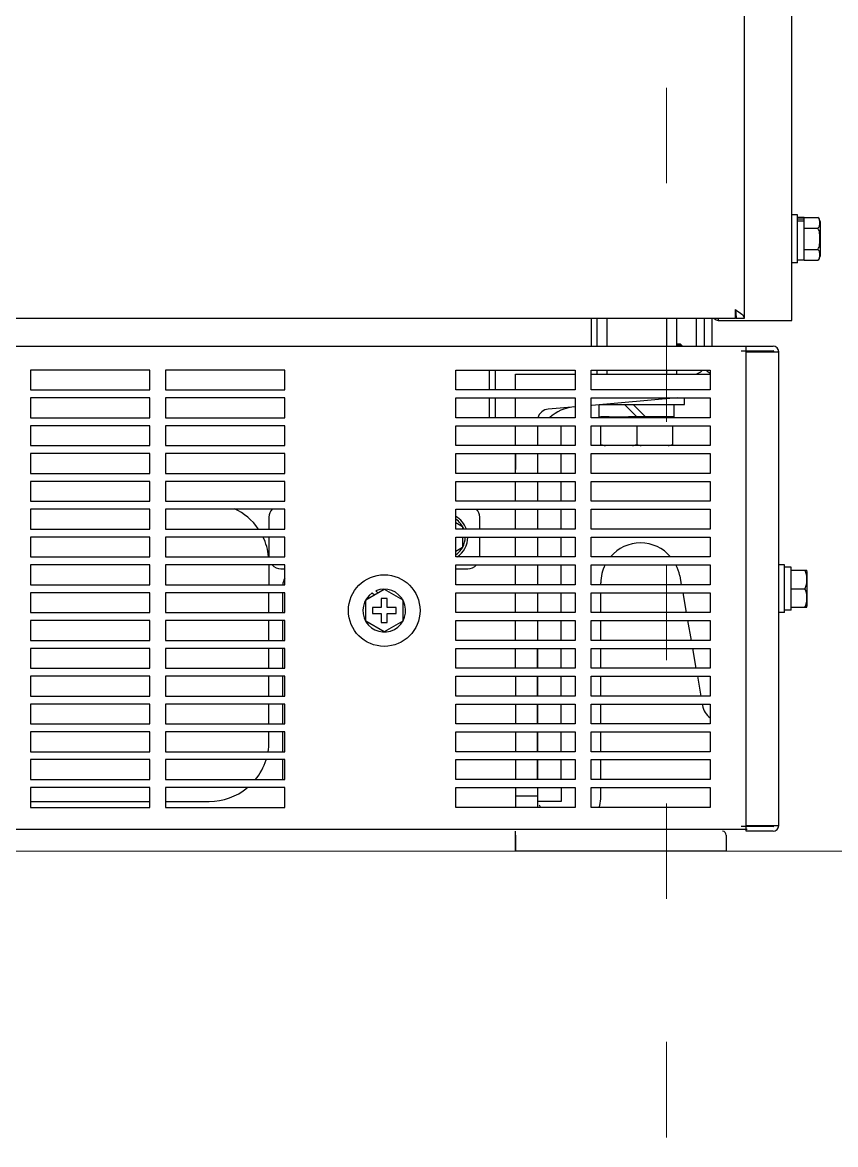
# Model space of a CAD drawing. Header units: millimetres. Extents: x 55614 to 110757, y -66981 to -47484.
# Drawn here: x 78280.4 to 78484.9, y -52407.7 to -52125.4 of the extents above; entities that cross this region are included whole.
import ezdxf

# ---------------------------------------------------------------- set-up
doc = ezdxf.new("R2010")
doc.units = ezdxf.units.MM
doc.linetypes.add('ACAD_ISO03W100', pattern=[30, 12, -18])
doc.layers.get('0').update_dxf_attribs({"lineweight": 15})
for name, color, linetype in [('2401-00300-M6-16HWMC_0', 7, 'Continuous'), ('2401-00332-S-M12-30HM_0', 7, 'Continuous'), ('2401-01144-S-M6-16HWM_0', 7, 'Continuous'), ('2403-00028_S-M8-0_0', 7, 'Continuous'), ('2404-00032-S-D12D24-P_0', 7, 'Continuous'), ('2404-00038-S-D12_0', 7, 'Continuous'), ('4212-62832_1_0', 7, 'Continuous'), ('4212-68031_1_JB_0', 7, 'Continuous'), ('4212-73755_1_0', 7, 'Continuous'), ('4212-73755_4_0', 7, 'Continuous'), ('4212-88600-1_0', 7, 'Continuous'), ('4212-88600-2_1_0', 7, 'Continuous'), ('4212-88600-4_0', 7, 'Continuous'), ('4212-88600-6_0', 7, 'Continuous'), ('4212-KH001_041_0', 7, 'Continuous'), ('4212-L0877_1_0', 7, 'Continuous'), ('4215-06931_0', 7, 'Continuous'), ('4215-06932_0', 7, 'Continuous'), ('4215-06933_0', 7, 'Continuous'), ('4215-06934_0', 7, 'Continuous'), ('4215-07850_1_0', 7, 'Continuous'), ('CORNER_FITTING-1_041_0', 7, 'Continuous'), ('CORNER_FITTING-2_041_0', 7, 'Continuous')]:
    doc.layers.add(name, color=color, linetype=linetype)
doc.layers.add('THICK', color=7, linetype='Continuous', lineweight=0)

# ---------------------------------------------------------------- blocks, each defined once
blk = doc.blocks.new('RU67I6756')
at = {"layer": '2401-00300-M6-16HWMC_0', "color": 0, "linetype": 'Continuous'}
for p, q in [((25176.18, 14616.67), (25174.73, 14616.67)), ((25176.18, 14604.67), (25176.18, 14616.67)), ((25177.83, 14616.05), (25176.18, 14616.05)), ((25177.83, 14615.62), (25176.18, 14615.62)), ((25177.83, 14615.12), (25176.18, 14615.12)), ((25177.83, 14605.3), (25177.83, 14616.05)), ((25177.83, 14616.03), (25181.31, 14616.03)), ((25181.83, 14615.03), (25181.83, 14606.32)), ((25177.83, 14613.35), (25181.31, 14613.35)), ((25177.83, 14608), (25181.31, 14608)), ((25176.18, 14604.67), (25174.73, 14604.67)), ((25177.83, 14605.3), (25176.18, 14605.3)), ((25177.83, 14605.32), (25181.31, 14605.32)), ((25090.23, 14539.3), (25091.87, 14538.35)), ((25091.87, 14538.35), (25091.87, 14537.67)), ((25091.87, 14535.67), (25091.87, 14533)), ((25091.87, 14533), (25090.23, 14532.05)), ((25172.88, 14528.67), (25171.43, 14528.67)), ((25172.88, 14516.67), (25172.88, 14528.67)), ((25174.53, 14528.05), (25172.88, 14528.05)), ((25174.53, 14517.3), (25174.53, 14528.05)), ((25174.53, 14527.31), (25178.5, 14527.31)), ((25178.53, 14527.03), (25178.53, 14518.32)), ((25067.59, 14519.85), (25072.23, 14522.53)), ((25069.22, 14521.62), (25069.75, 14521.09)), ((25070.64, 14521.61), (25070.13, 14522.12)), ((25072.23, 14522.53), (25076.87, 14519.85)), ((25174.53, 14522.67), (25178.01, 14522.67)), ((25067.59, 14514.5), (25067.59, 14519.85)), ((25072.98, 14520.17), (25071.48, 14520.17)), ((25071.48, 14520.17), (25071.48, 14517.92)), ((25072.98, 14517.92), (25072.98, 14520.17)), ((25076.87, 14519.85), (25076.87, 14514.5)), ((25071.48, 14517.92), (25069.23, 14517.92)), ((25069.23, 14517.92), (25069.23, 14516.42)), ((25069.23, 14516.42), (25071.48, 14516.42)), ((25071.48, 14516.42), (25071.48, 14514.17)), ((25075.23, 14517.92), (25072.98, 14517.92)), ((25072.98, 14516.42), (25075.23, 14516.42)), ((25072.98, 14514.17), (25072.98, 14516.42)), ((25075.23, 14516.42), (25075.23, 14517.92)), ((25172.88, 14516.67), (25171.43, 14516.67)), ((25174.53, 14517.3), (25172.88, 14517.3)), ((25174.53, 14518.04), (25178.5, 14518.04)), ((25072.23, 14511.82), (25067.59, 14514.5)), ((25071.48, 14514.17), (25072.98, 14514.17)), ((25076.87, 14514.5), (25072.23, 14511.82))]:
    blk.add_line(p, q, dxfattribs=at)
for centre, radius, start, end in [((25180.61, 14615.03), 1.22, 0, 55.052), ((25180.61, 14606.32), 1.22, 304.948, 0), ((25087.23, 14535.67), 5.38, 21.8854, 56.0671), ((25087.23, 14535.67), 6, 19.5186, 59.9304), ((25087.23, 14535.67), 5.38, 303.9819, 0), ((25087.23, 14535.67), 6, 303.4139, 0), ((25177.31, 14527.03), 1.22, 0, 13.392), ((25072.23, 14517.17), 5.38, 124.1123, 112.9799), ((25177.31, 14518.32), 1.22, 346.608, 0)]:
    blk.add_arc(centre, radius, start, end, dxfattribs=at)
for points, knots in [([(25181.31, 14613.35), (25181.43, 14613.43), (25181.61, 14613.63), (25181.78, 14614.1), (25181.81, 14614.69), (25181.78, 14615.28), (25181.61, 14615.75), (25181.43, 14615.95), (25181.31, 14616.03)], [0, 0, 0, 0, 0.143491, 0.266268, 0.499999, 0.733731, 0.856509, 1, 1, 1, 1]), ([(25181.31, 14608), (25181.58, 14608.37), (25181.78, 14609.31), (25181.81, 14610.67), (25181.78, 14612.04), (25181.58, 14612.98), (25181.31, 14613.35)], [0, 0, 0, 0, 0.248888, 0.499999, 0.75111, 1, 1, 1, 1]), ([(25181.31, 14605.32), (25181.43, 14605.4), (25181.61, 14605.6), (25181.78, 14606.07), (25181.81, 14606.66), (25181.78, 14607.24), (25181.61, 14607.71), (25181.43, 14607.92), (25181.31, 14608)], [0, 0, 0, 0, 0.14349, 0.266269, 0.5, 0.733731, 0.856508, 1, 1, 1, 1]), ([(25178.01, 14522.67), (25178.27, 14522.98), (25178.48, 14523.8), (25178.51, 14524.99), (25178.48, 14526.18), (25178.27, 14527), (25178.01, 14527.31)], [0, 0, 0, 0, 0.250792, 0.5, 0.749207, 1, 1, 1, 1]), ([(25178.01, 14518.04), (25178.27, 14518.35), (25178.48, 14519.17), (25178.51, 14520.36), (25178.48, 14521.54), (25178.27, 14522.37), (25178.01, 14522.67)], [0, 0, 0, 0, 0.250791, 0.499999, 0.749207, 1, 1, 1, 1])]:
    blk.add_open_spline(points, degree=3, knots=knots, dxfattribs=at)
at = {"layer": '2401-00332-S-M12-30HM_0', "color": 0, "linetype": 'Continuous'}
for p, q in [((25128.78, 14565.87), (25126.73, 14565.87)), ((25126.73, 14565.87), (25126.73, 14565.67)), ((25137.94, 14565.87), (25133.66, 14565.87)), ((25135.73, 14565.87), (25135.73, 14565.67)), ((25144.73, 14565.87), (25142.67, 14565.87)), ((25144.73, 14565.87), (25144.73, 14565.67)), ((25126.73, 14558.67), (25126.73, 14563.67)), ((25135.73, 14563.67), (25135.73, 14558.88)), ((25144.73, 14563.67), (25144.73, 14558.67))]:
    blk.add_line(p, q, dxfattribs=at)
for centre, start, end in [((25132.41, 14585.83), 258.0949, 260.4341), ((25130.05, 14585.83), 279.5659, 281.9051), ((25141.41, 14585.83), 258.0949, 260.4341), ((25139.05, 14585.83), 279.5659, 281.9051)]:
    blk.add_arc(centre, 27.54, start, end, dxfattribs=at)
at = {"layer": '2401-01144-S-M6-16HWM_0', "color": 0, "linetype": 'Continuous'}
blk.add_circle((25072.23, 14517.17), 9, dxfattribs=at)
at = {"layer": '2403-00028_S-M8-0_0', "color": 0, "linetype": 'Continuous'}
for p, q in [((25146.76, 14584.14), (25145.73, 14584.14)), ((25147.06, 14583.84), (25145.73, 14583.84)), ((25147.06, 14583.84), (25146.76, 14584.14)), ((25147.06, 14583.84), (25147.06, 14583.67))]:
    blk.add_line(p, q, dxfattribs=at)
at = {"layer": '2404-00032-S-D12D24-P_0', "color": 0, "linetype": 'Continuous'}
for p, q in [((25147.73, 14568.97), (25147.73, 14570.67)), ((25126.46, 14568.97), (25147.73, 14568.97))]:
    blk.add_line(p, q, dxfattribs=at)
at = {"layer": '2404-00038-S-D12_0', "color": 0, "linetype": 'Continuous'}
for p, q in [((25126.28, 14565.87), (25126.28, 14568.96)), ((25132.63, 14568.97), (25135.73, 14565.87)), ((25134.84, 14568.97), (25137.94, 14565.87)), ((25145.18, 14565.87), (25145.18, 14568.97)), ((25126.28, 14565.87), (25126.73, 14565.87)), ((25128.78, 14565.87), (25133.66, 14565.87)), ((25142.67, 14565.87), (25137.94, 14565.87)), ((25145.18, 14565.87), (25144.73, 14565.87))]:
    blk.add_line(p, q, dxfattribs=at)
at = {"layer": '4212-62832_1_0', "color": 0, "linetype": 'Continuous'}
for p, q in [((25162.73, 16665.67), (25162.73, 14590.67)), ((25160.53, 14590.67), (25160.53, 14592.87)), ((25160.53, 14592.87), (25160.62, 14592.82)), ((25160.53, 14592.87), (25160.56, 14592.68)), ((25160.62, 14592.82), (25160.73, 14592.75)), ((25160.53, 14590.67), (24325.93, 14590.67)), ((25162.73, 14590.67), (25160.73, 14590.67))]:
    blk.add_line(p, q, dxfattribs=at)
blk.add_open_spline([(25160.56, 14592.68), (25160.65, 14592.01), (25160.73, 14591.34), (25160.73, 14590.67)], degree=3, dxfattribs=at)
blk.add_open_spline([(25160.73, 14592.75), (25161.23, 14592.43), (25162.04, 14591.94), (25162.73, 14591.07), (25162.73, 14590.67)], degree=3, knots=[0, 0, 0, 0, 0.597826, 1, 1, 1, 1], dxfattribs=at)
at = {"layer": '4212-68031_1_JB_0', "color": 0, "linetype": 'Continuous'}
blk.add_line((24888.48, 14462.17), (25163.48, 14462.17), dxfattribs=at)
at = {"layer": '4212-73755_1_0', "color": 0, "linetype": 'Continuous'}
for p, q in [((25174.73, 14590.17), (25174.73, 15641.67)), ((25156.23, 14590.67), (25156.23, 14590.17)), ((25156.23, 14590.17), (25174.73, 14590.17))]:
    blk.add_line(p, q, dxfattribs=at)
blk.add_arc((25156.43, 14591.87), 1.7, 225.0469, 263.2317, dxfattribs=at)
at = {"layer": '4212-73755_4_0', "color": 0, "linetype": 'Continuous'}
for p, q in [((25152.73, 14583.67), (25152.73, 14590.67)), ((25154.73, 14583.67), (25154.73, 14590.67))]:
    blk.add_line(p, q, dxfattribs=at)
blk.add_arc((25155.23, 14579.17), 2.5, 216.9801, 246.148, dxfattribs=at)
at = {"layer": '4212-88600-1_0', "color": 0, "linetype": 'Continuous'}
for p, q in [((25105.23, 14576.67), (25120.23, 14576.67)), ((25105.23, 14572.67), (25105.23, 14576.67)), ((25124.23, 14576.67), (25154.23, 14576.67)), ((25105.23, 14565.67), (25105.23, 14570.67)), ((25145.89, 14570.67), (25124.4, 14568.79)), ((25120.43, 14568.45), (25113.47, 14567.84)), ((25105.23, 14558.67), (25105.23, 14563.67)), ((25110.73, 14563.67), (25110.73, 14558.67)), ((25105.23, 14551.67), (25105.23, 14556.67)), ((25110.73, 14556.67), (25110.73, 14551.67)), ((25105.23, 14544.67), (25105.23, 14549.67)), ((25110.73, 14549.67), (25110.73, 14544.67)), ((25105.23, 14537.67), (25105.23, 14542.67)), ((25110.73, 14542.67), (25110.73, 14537.67)), ((25105.23, 14530.67), (25105.23, 14535.67)), ((25110.73, 14535.67), (25110.73, 14530.67)), ((25105.23, 14523.67), (25105.23, 14528.67)), ((25110.73, 14528.67), (25110.73, 14523.67)), ((25105.23, 14516.67), (25105.23, 14521.67)), ((25110.73, 14521.67), (25110.73, 14516.67)), ((25105.23, 14509.67), (25105.23, 14514.67)), ((25110.73, 14514.67), (25110.73, 14509.67)), ((25105.23, 14502.67), (25105.23, 14507.67)), ((25110.73, 14507.67), (25110.73, 14502.67)), ((25105.23, 14500.67), (25105.23, 14495.67)), ((25110.73, 14500.67), (25110.73, 14495.67)), ((25105.23, 14493.67), (25105.23, 14488.67)), ((25110.73, 14493.67), (25110.73, 14488.67)), ((25105.23, 14486.67), (25105.23, 14481.67)), ((25110.73, 14486.67), (25110.73, 14481.67)), ((25105.23, 14479.67), (25105.23, 14474.67)), ((25110.73, 14479.67), (25110.73, 14474.67)), ((25105.23, 14472.67), (25105.23, 14467.67)), ((25110.73, 14472.67), (25110.73, 14468.5)), ((25105.23, 14470.61), (25110.73, 14470.61)), ((25105.23, 14456.67), (25105.23, 14461.67)), ((25158.23, 14460.68), (25158.23, 14456.67)), ((25158.23, 14456.67), (25105.23, 14456.67))]:
    blk.add_line(p, q, dxfattribs=at)
for centre, radius, start, end in [((25113.73, 14564.85), 3, 95, 163.9984), ((25113.73, 14468.5), 3, 180, 195.9902), ((25157.23, 14460.68), 1, 0, 85)]:
    blk.add_arc(centre, radius, start, end, dxfattribs=at)
at = {"layer": '4212-88600-2_1_0', "color": 0, "linetype": 'Continuous'}
for p, q in [((25105.23, 14556.67), (25105.23, 14552.67)), ((25043.23, 14528.67), (25043.23, 14523.67)), ((25043.23, 14516.67), (25043.23, 14521.67)), ((25043.23, 14509.67), (25043.23, 14514.67)), ((25043.23, 14502.67), (25043.23, 14507.67)), ((25043.23, 14495.67), (25043.23, 14500.67)), ((25105.23, 14500.67), (25105.23, 14495.67)), ((25043.23, 14488.67), (25043.23, 14493.67)), ((25105.23, 14493.67), (25105.23, 14488.67)), ((25043.23, 14484.17), (25043.23, 14486.67)), ((25105.23, 14486.67), (25105.23, 14481.67)), ((25105.23, 14479.67), (25105.23, 14474.67)), ((25105.23, 14472.67), (25105.23, 14470.61)), ((24983.23, 14469.17), (25013.23, 14469.17)), ((25017.23, 14469.17), (25028.23, 14469.17)), ((25105.23, 14460.68), (25105.23, 14456.67))]:
    blk.add_line(p, q, dxfattribs=at)
for centre, start, end in [((25028.23, 14529.17), 34.815, 65.0889), ((25028.23, 14529.17), 5.8604, 25.8691), ((25028.23, 14484.17), 350.2878, 0), ((25028.23, 14484.17), 320.3318, 342.4548), ((25028.23, 14484.17), 270, 309.3884)]:
    blk.add_arc(centre, 15, start, end, dxfattribs=at)
at = {"layer": '4212-88600-4_0', "color": 0, "linetype": 'Continuous'}
for p, q in [((25116.73, 14558.67), (25116.73, 14563.67)), ((25110.73, 14559.17), (25110.73, 14558.67)), ((25110.73, 14556.67), (25110.73, 14551.67)), ((25116.73, 14551.67), (25116.73, 14556.67)), ((25110.73, 14549.67), (25110.73, 14544.67)), ((25116.73, 14544.67), (25116.73, 14549.67)), ((25110.73, 14542.67), (25110.73, 14537.67)), ((25116.73, 14537.67), (25116.73, 14542.67)), ((25110.73, 14535.67), (25110.73, 14530.67)), ((25116.73, 14530.67), (25116.73, 14535.67)), ((25110.73, 14528.67), (25110.73, 14523.67)), ((25116.73, 14523.67), (25116.73, 14528.67)), ((25110.73, 14521.67), (25110.73, 14516.67)), ((25116.73, 14516.67), (25116.73, 14521.67)), ((25110.73, 14514.67), (25110.73, 14509.67)), ((25116.73, 14509.67), (25116.73, 14514.67)), ((25110.73, 14502.67), (25110.73, 14507.67)), ((25116.73, 14502.67), (25116.73, 14507.67)), ((25110.73, 14495.67), (25110.73, 14500.67)), ((25116.73, 14495.67), (25116.73, 14500.67)), ((25110.73, 14488.67), (25110.73, 14493.67)), ((25116.73, 14488.67), (25116.73, 14493.67)), ((25110.73, 14481.67), (25110.73, 14486.67)), ((25116.73, 14481.67), (25116.73, 14486.67)), ((25110.73, 14474.67), (25110.73, 14479.67)), ((25116.73, 14474.67), (25116.73, 14479.67)), ((25116.73, 14472.67), (25116.73, 14469.17)), ((25116.73, 14469.17), (25110.73, 14469.17))]:
    blk.add_line(p, q, dxfattribs=at)
at = {"layer": '4212-88600-6_0', "color": 0, "linetype": 'Continuous'}
for p, q in [((25146.53, 14525.91), (25146.92, 14523.67)), ((25126.68, 14523.67), (25126.68, 14524.17)), ((25126.68, 14516.67), (25126.68, 14521.67)), ((25147.28, 14521.67), (25148.16, 14516.67)), ((25126.68, 14509.67), (25126.68, 14514.67)), ((25148.51, 14514.67), (25149.39, 14509.67)), ((25126.68, 14502.67), (25126.68, 14507.67)), ((25149.74, 14507.67), (25150.63, 14502.67)), ((25126.68, 14495.67), (25126.68, 14500.67)), ((25150.98, 14500.67), (25151.86, 14495.67)), ((25126.68, 14488.67), (25126.68, 14493.67)), ((25152.21, 14493.67), (25152.28, 14493.31)), ((25126.68, 14481.67), (25126.68, 14486.67)), ((25126.68, 14474.67), (25126.68, 14479.67)), ((25126.68, 14469.81), (25126.68, 14472.67))]:
    blk.add_line(p, q, dxfattribs=at)
for centre, radius, start, end in [((25120.73, 14558.43), 10, 95, 133.3743), ((25136.68, 14524.17), 10, 40.7392, 139.2265), ((25136.68, 14524.17), 10, 153.1238, 180), ((25136.68, 14524.17), 10, 10, 26.8855), ((25157.2, 14494.17), 5, 190, 233.3254), ((25115.73, 14470.33), 5, 204.2857, 212.2893), ((25121.68, 14469.81), 5, 334.6291, 0)]:
    blk.add_arc(centre, radius, start, end, dxfattribs=at)
at = {"layer": '4212-KH001_041_0', "color": 0, "linetype": 'Continuous'}
blk.add_line((25124.23, 14590.67), (25124.23, 14583.67), dxfattribs=at)
at = {"layer": '4212-L0877_1_0', "color": 0, "linetype": 'Continuous'}
blk.add_line((25150.73, 14583.67), (25150.73, 14590.67), dxfattribs=at)
blk.add_arc((25150.23, 14579.17), 2.5, 270, 323.0204, dxfattribs=at)
at = {"layer": '4215-06931_0', "color": 0, "linetype": 'Continuous'}
for p, q in [((25163.23, 14583.67), (25170.03, 14583.67)), ((25163.23, 14582.47), (25170.03, 14582.47)), ((25163.23, 14582.27), (25171.43, 14582.27)), ((25171.43, 14463.07), (25171.43, 14582.27)), ((25163.23, 14463.07), (25171.43, 14463.07)), ((25170.03, 14462.87), (25163.23, 14462.87)), ((25170.03, 14461.67), (25163.23, 14461.67))]:
    blk.add_line(p, q, dxfattribs=at)
for centre, radius, start, end in [((25170.03, 14582.27), 1.4, 0, 90), ((25170.03, 14582.27), 0.2, 0, 90), ((25170.03, 14463.07), 1.4, 270, 0), ((25170.03, 14463.07), 0.2, 270, 0)]:
    blk.add_arc(centre, radius, start, end, dxfattribs=at)
at = {"layer": '4215-06932_0', "color": 0, "linetype": 'Continuous'}
for p, q in [((25046.73, 14516.67), (25046.73, 14521.67)), ((25046.73, 14509.67), (25046.73, 14514.67)), ((25046.73, 14502.67), (25046.73, 14507.67)), ((25046.73, 14495.67), (25046.73, 14500.67)), ((25046.73, 14488.67), (25046.73, 14493.67)), ((25046.73, 14481.67), (25046.73, 14486.67)), ((25046.73, 14474.67), (25046.73, 14479.67))]:
    blk.add_line(p, q, dxfattribs=at)
blk.add_arc((25049.73, 14523.67), 3, 146.9308, 180, dxfattribs=at)
at = {"layer": '4215-06933_0', "color": 0, "linetype": 'Continuous'}
for p, q in [((25043.23, 14540.67), (25043.23, 14537.67)), ((25096.23, 14537.67), (25096.23, 14540.67)), ((25043.23, 14535.67), (25043.23, 14530.67)), ((25096.23, 14530.67), (25096.23, 14535.67)), ((25046.23, 14527.67), (25047.23, 14527.67)), ((25090.23, 14527.67), (25093.23, 14527.67))]:
    blk.add_line(p, q, dxfattribs=at)
for centre, start, end in [((25046.23, 14540.67), 137.9125, 180), ((25093.23, 14540.67), 0, 42.0875), ((25046.23, 14530.67), 222.0875, 270), ((25093.23, 14530.67), 270, 317.9125)]:
    blk.add_arc(centre, 3, start, end, dxfattribs=at)
at = {"layer": '4215-06934_0', "color": 0, "linetype": 'Continuous'}
for p, q in [((24323.23, 14583.67), (25163.23, 14583.67)), ((25163.23, 14461.67), (25163.23, 14583.67)), ((25162.03, 14582.47), (25163.23, 14582.47)), ((25013.23, 14577.67), (24983.23, 14577.67)), ((24983.23, 14577.67), (24983.23, 14572.67)), ((25013.23, 14572.67), (25013.23, 14577.67)), ((25047.23, 14577.67), (25017.23, 14577.67)), ((25017.23, 14577.67), (25017.23, 14572.67)), ((25047.23, 14572.67), (25047.23, 14577.67)), ((25090.23, 14577.67), (25120.23, 14577.67)), ((25090.23, 14572.67), (25090.23, 14577.67)), ((25120.23, 14577.67), (25120.23, 14572.67)), ((25124.23, 14577.67), (25154.23, 14577.67)), ((25124.23, 14572.67), (25124.23, 14577.67)), ((25154.23, 14577.67), (25154.23, 14572.67)), ((24983.23, 14572.67), (25013.23, 14572.67)), ((25017.23, 14572.67), (25047.23, 14572.67)), ((25120.23, 14572.67), (25090.23, 14572.67)), ((25154.23, 14572.67), (25124.23, 14572.67)), ((25013.23, 14570.67), (24983.23, 14570.67)), ((24983.23, 14570.67), (24983.23, 14565.67)), ((25013.23, 14565.67), (25013.23, 14570.67)), ((25047.23, 14570.67), (25017.23, 14570.67)), ((25017.23, 14570.67), (25017.23, 14565.67)), ((25047.23, 14565.67), (25047.23, 14570.67)), ((25090.23, 14570.67), (25120.23, 14570.67)), ((25090.23, 14565.67), (25090.23, 14570.67)), ((25120.23, 14570.67), (25120.23, 14565.67)), ((25124.23, 14570.67), (25154.23, 14570.67)), ((25124.23, 14565.67), (25124.23, 14570.67)), ((25154.23, 14570.67), (25154.23, 14565.67)), ((24983.23, 14565.67), (25013.23, 14565.67)), ((25017.23, 14565.67), (25047.23, 14565.67)), ((25120.23, 14565.67), (25090.23, 14565.67)), ((25154.23, 14565.67), (25124.23, 14565.67)), ((25013.23, 14563.67), (24983.23, 14563.67)), ((24983.23, 14563.67), (24983.23, 14558.67)), ((25013.23, 14558.67), (25013.23, 14563.67)), ((25047.23, 14563.67), (25017.23, 14563.67)), ((25017.23, 14563.67), (25017.23, 14558.67)), ((25047.23, 14558.67), (25047.23, 14563.67)), ((25090.23, 14563.67), (25120.23, 14563.67)), ((25090.23, 14558.67), (25090.23, 14563.67)), ((25120.23, 14563.67), (25120.23, 14558.67)), ((25124.23, 14563.67), (25154.23, 14563.67)), ((25124.23, 14558.67), (25124.23, 14563.67)), ((25154.23, 14563.67), (25154.23, 14558.67)), ((24983.23, 14558.67), (25013.23, 14558.67)), ((25017.23, 14558.67), (25047.23, 14558.67)), ((25120.23, 14558.67), (25090.23, 14558.67)), ((25154.23, 14558.67), (25124.23, 14558.67)), ((25013.23, 14556.67), (24983.23, 14556.67)), ((24983.23, 14556.67), (24983.23, 14551.67)), ((25013.23, 14551.67), (25013.23, 14556.67)), ((25047.23, 14556.67), (25017.23, 14556.67)), ((25017.23, 14556.67), (25017.23, 14551.67)), ((25047.23, 14551.67), (25047.23, 14556.67)), ((25090.23, 14556.67), (25120.23, 14556.67)), ((25090.23, 14551.67), (25090.23, 14556.67)), ((25120.23, 14556.67), (25120.23, 14551.67)), ((25124.23, 14556.67), (25154.23, 14556.67)), ((25124.23, 14551.67), (25124.23, 14556.67)), ((25154.23, 14556.67), (25154.23, 14551.67)), ((24983.23, 14551.67), (25013.23, 14551.67)), ((25017.23, 14551.67), (25047.23, 14551.67)), ((25120.23, 14551.67), (25090.23, 14551.67)), ((25154.23, 14551.67), (25124.23, 14551.67)), ((25013.23, 14549.67), (24983.23, 14549.67)), ((24983.23, 14549.67), (24983.23, 14544.67)), ((25013.23, 14544.67), (25013.23, 14549.67)), ((25047.23, 14549.67), (25017.23, 14549.67)), ((25017.23, 14549.67), (25017.23, 14544.67)), ((25047.23, 14544.67), (25047.23, 14549.67)), ((25090.23, 14549.67), (25120.23, 14549.67)), ((25090.23, 14544.67), (25090.23, 14549.67)), ((25120.23, 14549.67), (25120.23, 14544.67)), ((25124.23, 14549.67), (25154.23, 14549.67)), ((25124.23, 14544.67), (25124.23, 14549.67)), ((25154.23, 14549.67), (25154.23, 14544.67)), ((24983.23, 14544.67), (25013.23, 14544.67)), ((25017.23, 14544.67), (25047.23, 14544.67)), ((25120.23, 14544.67), (25090.23, 14544.67)), ((25154.23, 14544.67), (25124.23, 14544.67)), ((25013.23, 14542.67), (24983.23, 14542.67)), ((24983.23, 14542.67), (24983.23, 14537.67)), ((25013.23, 14537.67), (25013.23, 14542.67)), ((25047.23, 14542.67), (25017.23, 14542.67)), ((25017.23, 14542.67), (25017.23, 14537.67)), ((25047.23, 14537.67), (25047.23, 14542.67)), ((25090.23, 14542.67), (25120.23, 14542.67)), ((25090.23, 14537.67), (25090.23, 14542.67)), ((25120.23, 14542.67), (25120.23, 14537.67)), ((25124.23, 14542.67), (25154.23, 14542.67)), ((25124.23, 14537.67), (25124.23, 14542.67)), ((25154.23, 14542.67), (25154.23, 14537.67)), ((24983.23, 14537.67), (25013.23, 14537.67)), ((25013.23, 14535.67), (24983.23, 14535.67)), ((24983.23, 14535.67), (24983.23, 14530.67)), ((25013.23, 14530.67), (25013.23, 14535.67)), ((25017.23, 14537.67), (25047.23, 14537.67)), ((25047.23, 14535.67), (25017.23, 14535.67)), ((25017.23, 14535.67), (25017.23, 14530.67)), ((25047.23, 14530.67), (25047.23, 14535.67)), ((25120.23, 14537.67), (25090.23, 14537.67)), ((25090.23, 14535.67), (25120.23, 14535.67)), ((25090.23, 14530.67), (25090.23, 14535.67)), ((25120.23, 14535.67), (25120.23, 14530.67)), ((25154.23, 14537.67), (25124.23, 14537.67)), ((25124.23, 14535.67), (25154.23, 14535.67)), ((25124.23, 14530.67), (25124.23, 14535.67)), ((25154.23, 14535.67), (25154.23, 14530.67)), ((24983.23, 14530.67), (25013.23, 14530.67)), ((25017.23, 14530.67), (25047.23, 14530.67)), ((25120.23, 14530.67), (25090.23, 14530.67)), ((25154.23, 14530.67), (25124.23, 14530.67)), ((25013.23, 14528.67), (24983.23, 14528.67)), ((24983.23, 14528.67), (24983.23, 14523.67)), ((25013.23, 14523.67), (25013.23, 14528.67)), ((25047.23, 14528.67), (25017.23, 14528.67)), ((25017.23, 14528.67), (25017.23, 14523.67)), ((25047.23, 14523.67), (25047.23, 14528.67)), ((25090.23, 14528.67), (25120.23, 14528.67)), ((25090.23, 14523.67), (25090.23, 14528.67)), ((25120.23, 14528.67), (25120.23, 14523.67)), ((25124.23, 14528.67), (25154.23, 14528.67)), ((25124.23, 14523.67), (25124.23, 14528.67)), ((25154.23, 14528.67), (25154.23, 14523.67)), ((24983.23, 14523.67), (25013.23, 14523.67)), ((25013.23, 14521.67), (24983.23, 14521.67)), ((24983.23, 14521.67), (24983.23, 14516.67)), ((25013.23, 14516.67), (25013.23, 14521.67)), ((25017.23, 14523.67), (25047.23, 14523.67)), ((25047.23, 14521.67), (25017.23, 14521.67)), ((25017.23, 14521.67), (25017.23, 14516.67)), ((25047.23, 14516.67), (25047.23, 14521.67)), ((25120.23, 14523.67), (25090.23, 14523.67)), ((25090.23, 14521.67), (25120.23, 14521.67)), ((25090.23, 14516.67), (25090.23, 14521.67)), ((25120.23, 14521.67), (25120.23, 14516.67)), ((25154.23, 14523.67), (25124.23, 14523.67)), ((25124.23, 14521.67), (25154.23, 14521.67)), ((25124.23, 14516.67), (25124.23, 14521.67)), ((25154.23, 14521.67), (25154.23, 14516.67)), ((24983.23, 14516.67), (25013.23, 14516.67)), ((25017.23, 14516.67), (25047.23, 14516.67)), ((25120.23, 14516.67), (25090.23, 14516.67)), ((25154.23, 14516.67), (25124.23, 14516.67)), ((25013.23, 14514.67), (24983.23, 14514.67)), ((24983.23, 14514.67), (24983.23, 14509.67)), ((25013.23, 14509.67), (25013.23, 14514.67)), ((25047.23, 14514.67), (25017.23, 14514.67)), ((25017.23, 14514.67), (25017.23, 14509.67)), ((25047.23, 14509.67), (25047.23, 14514.67)), ((25090.23, 14514.67), (25120.23, 14514.67)), ((25090.23, 14509.67), (25090.23, 14514.67)), ((25120.23, 14514.67), (25120.23, 14509.67)), ((25124.23, 14514.67), (25154.23, 14514.67)), ((25124.23, 14509.67), (25124.23, 14514.67)), ((25154.23, 14514.67), (25154.23, 14509.67)), ((24983.23, 14509.67), (25013.23, 14509.67)), ((25013.23, 14507.67), (24983.23, 14507.67)), ((24983.23, 14507.67), (24983.23, 14502.67)), ((25013.23, 14502.67), (25013.23, 14507.67)), ((25017.23, 14509.67), (25047.23, 14509.67)), ((25047.23, 14507.67), (25017.23, 14507.67)), ((25017.23, 14507.67), (25017.23, 14502.67)), ((25047.23, 14502.67), (25047.23, 14507.67)), ((25120.23, 14509.67), (25090.23, 14509.67)), ((25090.23, 14507.67), (25120.23, 14507.67)), ((25090.23, 14502.67), (25090.23, 14507.67)), ((25120.23, 14507.67), (25120.23, 14502.67)), ((25154.23, 14509.67), (25124.23, 14509.67)), ((25124.23, 14507.67), (25154.23, 14507.67)), ((25124.23, 14502.67), (25124.23, 14507.67)), ((25154.23, 14507.67), (25154.23, 14502.67)), ((24983.23, 14502.67), (25013.23, 14502.67)), ((25017.23, 14502.67), (25047.23, 14502.67)), ((25120.23, 14502.67), (25090.23, 14502.67)), ((25154.23, 14502.67), (25124.23, 14502.67)), ((25013.23, 14500.67), (24983.23, 14500.67)), ((24983.23, 14500.67), (24983.23, 14495.67)), ((25013.23, 14495.67), (25013.23, 14500.67)), ((25047.23, 14500.67), (25017.23, 14500.67)), ((25017.23, 14500.67), (25017.23, 14495.67)), ((25047.23, 14495.67), (25047.23, 14500.67)), ((25090.23, 14500.67), (25120.23, 14500.67)), ((25090.23, 14495.67), (25090.23, 14500.67)), ((25120.23, 14500.67), (25120.23, 14495.67)), ((25124.23, 14500.67), (25154.23, 14500.67)), ((25124.23, 14495.67), (25124.23, 14500.67)), ((25154.23, 14500.67), (25154.23, 14495.67)), ((24983.23, 14495.67), (25013.23, 14495.67)), ((25013.23, 14493.67), (24983.23, 14493.67)), ((24983.23, 14493.67), (24983.23, 14488.67)), ((25013.23, 14488.67), (25013.23, 14493.67)), ((25017.23, 14495.67), (25047.23, 14495.67)), ((25047.23, 14493.67), (25017.23, 14493.67)), ((25017.23, 14493.67), (25017.23, 14488.67)), ((25047.23, 14488.67), (25047.23, 14493.67)), ((25120.23, 14495.67), (25090.23, 14495.67)), ((25090.23, 14493.67), (25120.23, 14493.67)), ((25090.23, 14488.67), (25090.23, 14493.67)), ((25120.23, 14493.67), (25120.23, 14488.67)), ((25154.23, 14495.67), (25124.23, 14495.67)), ((25124.23, 14493.67), (25154.23, 14493.67)), ((25124.23, 14488.67), (25124.23, 14493.67)), ((25154.23, 14493.67), (25154.23, 14488.67)), ((24983.23, 14488.67), (25013.23, 14488.67)), ((25017.23, 14488.67), (25047.23, 14488.67)), ((25120.23, 14488.67), (25090.23, 14488.67)), ((25154.23, 14488.67), (25124.23, 14488.67)), ((25013.23, 14486.67), (24983.23, 14486.67)), ((24983.23, 14486.67), (24983.23, 14481.67)), ((25013.23, 14481.67), (25013.23, 14486.67)), ((25047.23, 14486.67), (25017.23, 14486.67)), ((25017.23, 14486.67), (25017.23, 14481.67)), ((25047.23, 14481.67), (25047.23, 14486.67)), ((25090.23, 14486.67), (25120.23, 14486.67)), ((25090.23, 14481.67), (25090.23, 14486.67)), ((25120.23, 14486.67), (25120.23, 14481.67)), ((25124.23, 14486.67), (25154.23, 14486.67)), ((25124.23, 14481.67), (25124.23, 14486.67)), ((25154.23, 14486.67), (25154.23, 14481.67)), ((24983.23, 14481.67), (25013.23, 14481.67)), ((25013.23, 14479.67), (24983.23, 14479.67)), ((24983.23, 14479.67), (24983.23, 14474.67)), ((25013.23, 14474.67), (25013.23, 14479.67)), ((25017.23, 14481.67), (25047.23, 14481.67)), ((25047.23, 14479.67), (25017.23, 14479.67)), ((25017.23, 14479.67), (25017.23, 14474.67)), ((25047.23, 14474.67), (25047.23, 14479.67)), ((25120.23, 14481.67), (25090.23, 14481.67)), ((25090.23, 14479.67), (25120.23, 14479.67)), ((25090.23, 14474.67), (25090.23, 14479.67)), ((25120.23, 14479.67), (25120.23, 14474.67)), ((25154.23, 14481.67), (25124.23, 14481.67)), ((25124.23, 14479.67), (25154.23, 14479.67)), ((25124.23, 14474.67), (25124.23, 14479.67)), ((25154.23, 14479.67), (25154.23, 14474.67)), ((24983.23, 14474.67), (25013.23, 14474.67)), ((25017.23, 14474.67), (25047.23, 14474.67)), ((25120.23, 14474.67), (25090.23, 14474.67)), ((25154.23, 14474.67), (25124.23, 14474.67)), ((25013.23, 14472.67), (24983.23, 14472.67)), ((24983.23, 14472.67), (24983.23, 14467.67)), ((25013.23, 14467.67), (25013.23, 14472.67)), ((25047.23, 14472.67), (25017.23, 14472.67)), ((25017.23, 14472.67), (25017.23, 14467.67)), ((25047.23, 14467.67), (25047.23, 14472.67)), ((25090.23, 14472.67), (25120.23, 14472.67)), ((25090.23, 14467.67), (25090.23, 14472.67)), ((25120.23, 14472.67), (25120.23, 14467.67)), ((25124.23, 14472.67), (25154.23, 14472.67)), ((25124.23, 14467.67), (25124.23, 14472.67)), ((25154.23, 14472.67), (25154.23, 14467.67)), ((24983.23, 14467.67), (25013.23, 14467.67)), ((25017.23, 14467.67), (25047.23, 14467.67)), ((25120.23, 14467.67), (25090.23, 14467.67)), ((25154.23, 14467.67), (25124.23, 14467.67)), ((25163.23, 14462.87), (25162.03, 14462.87))]:
    blk.add_line(p, q, dxfattribs=at)
at = {"layer": '4215-07850_1_0', "color": 0, "linetype": 'Continuous'}
for p, q in [((25098.73, 14572.67), (25098.73, 14577.67)), ((25100.23, 14572.67), (25100.23, 14577.67)), ((25098.73, 14565.67), (25098.73, 14570.67)), ((25100.23, 14565.67), (25100.23, 14570.67))]:
    blk.add_line(p, q, dxfattribs=at)
at = {"layer": 'CORNER_FITTING-1_041_0', "color": 0, "linetype": 'Continuous'}
blk.add_line((25129.73, 14576.67), (25141.73, 14576.67), dxfattribs=at)
at = {"layer": 'CORNER_FITTING-2_041_0', "color": 0, "linetype": 'Continuous'}
for p, q in [((25125.73, 14590.67), (25125.73, 14583.67)), ((25128.23, 14590.67), (25128.23, 14583.67)), ((25143.23, 14590.67), (25143.23, 14583.67)), ((25145.73, 14590.67), (25145.73, 14583.67)), ((25125.73, 14577.67), (25125.73, 14576.67)), ((25128.23, 14577.67), (25128.23, 14576.67)), ((25129.73, 14576.67), (25141.73, 14576.67)), ((25143.23, 14577.67), (25143.23, 14576.67)), ((25145.73, 14577.67), (25145.73, 14576.67))]:
    blk.add_line(p, q, dxfattribs=at)
blk = doc.blocks.new('DFHYTYHTRER')
at = {"layer": 'THICK', "linetype": 'ACAD_ISO03W100', "ltscale": 2}
blk.add_lwpolyline([(1864.75, -31367.77), (1964.75, -31367.77), (1964.75, -33889.77), (1864.75, -33889.77)], close=True, dxfattribs=at)

msp = doc.modelspace()

# ---------------------------------------------------------------- linework, layer by layer
at = {"color": 5}
msp.add_lwpolyline([(79342.372, -52563.855), (77627.372, -52563.855), (77627.372, -52333.855), (79342.372, -52333.855)], close=True, dxfattribs=at)

# ---------------------------------------------------------------- block references
at = {"layer": 'THICK', "lineweight": -3, "xscale": -1}
msp.add_blockref('DFHYTYHTRER', (80407.123, -18674.088), dxfattribs=at)
at = {"layer": 'THICK', "lineweight": -3}
msp.add_blockref('RU67I6756', (53299.141, -66790.529), dxfattribs=at)

doc.saveas('drawing.dxf')
